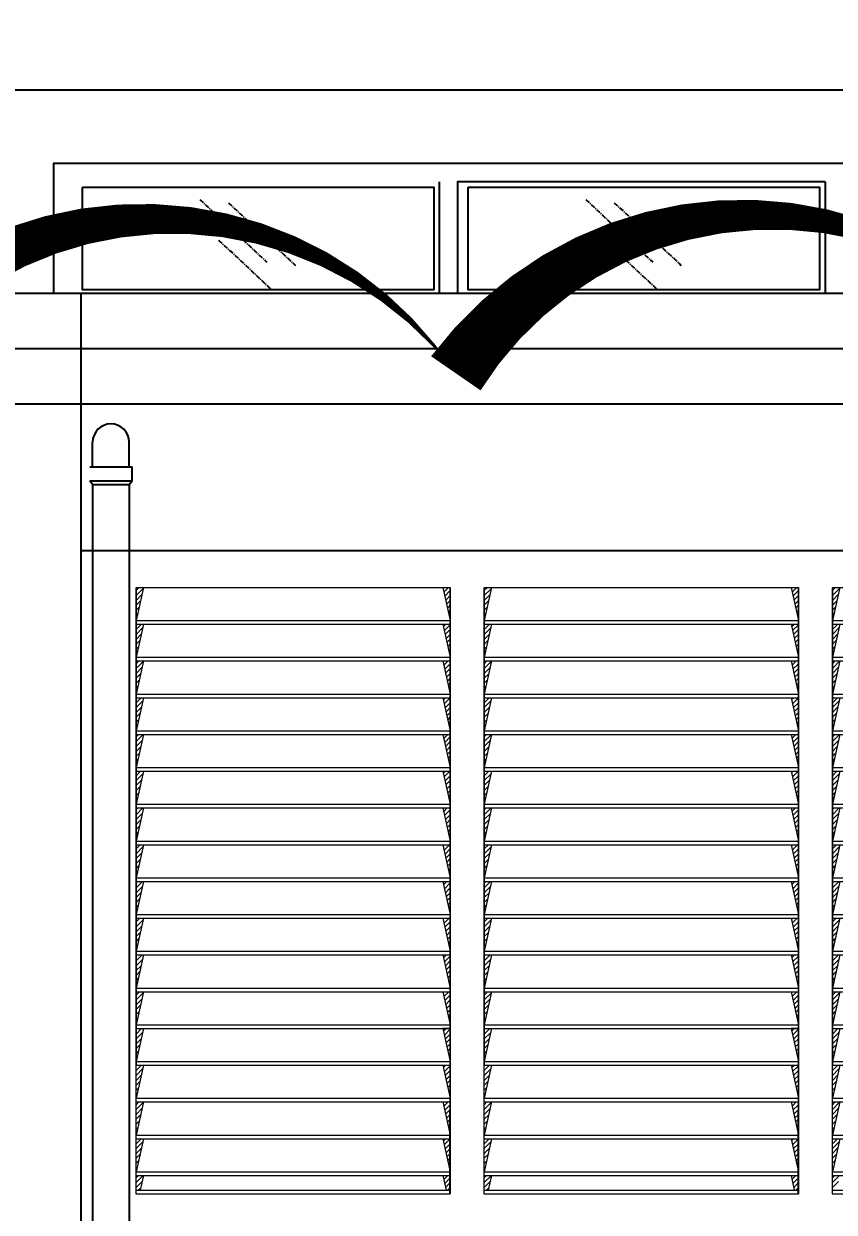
# Model space of a CAD drawing. Header units: inches. Extents: x 102027 to 175311, y -32523 to 10797.
# Drawn here: x 130207 to 132413, y 955 to 4189 of the extents above; entities that cross this region are included whole.
import ezdxf
from ezdxf import colors
from ezdxf.entities.mleader import LeaderData, LeaderLine
from ezdxf.math import Vec2, Vec3

# ---------------------------------------------------------------- set-up
doc = ezdxf.new("R2010")
doc.units = ezdxf.units.IN
doc.header["$MEASUREMENT"] = 0
for name, pattern in [('CENTER', [2, 1.25, -0.25, 0.25, -0.25]), ('HIDDEN', [0.375, 0.25, -0.125]), ('HIDDEN2', [0.1875, 0.125, -0.0625])]:
    doc.linetypes.add(name, pattern=pattern)
for name, color, linetype in [('1', 1, 'CENTER'), ('M-CLOUD', 2, 'Continuous'), ('M-HVAC-PIPE-NEW', 6, 'HIDDEN2'), ('M-X-BKGD', 8, 'Continuous')]:
    doc.layers.add(name, color=color, linetype=linetype)
doc.layers.add('grid nos', color=253, linetype='Continuous', lineweight=0)
doc.styles.add('RomanS', font='romans.shx', dxfattribs={"width": 0.8})

# ---------------------------------------------------------------- blocks, each defined once
blk = doc.blocks.new('VIL LOUVER 1')
at = {"layer": '1', "color": 170, "lineweight": 0}
for p, q in [((109432.2, 13061.1), (110287.2, 13061.1)), ((109432.2, 11761.1), (109432.2, 13061.1)), ((109432.2, 13061.1), (109432.2, 11761.1)), ((110267.2, 13061.1), (110287.2, 13061.1)), ((110267.2, 13061.1), (110287.2, 13061.1)), ((110287.2, 11411.1), (110287.2, 13061.1)), ((110287.2, 13061.1), (110287.2, 11411.1)), ((110379.7, 13061.1), (111234.7, 13061.1)), ((110379.7, 11761.1), (110379.7, 13061.1)), ((110379.7, 13061.1), (110379.7, 11761.1)), ((111214.7, 13061.1), (111234.7, 13061.1)), ((111214.7, 13061.1), (111234.7, 13061.1)), ((111234.7, 11411.1), (111234.7, 13061.1)), ((111234.7, 13061.1), (111234.7, 11411.1)), ((111327.2, 13061.1), (112182.2, 13061.1)), ((111327.2, 11761.1), (111327.2, 13061.1)), ((111327.2, 13061.1), (111327.2, 11761.1)), ((109432.2, 12971.1), (110287.2, 12971.1)), ((110379.7, 12971.1), (111234.7, 12971.1)), ((111327.2, 12971.1), (112182.2, 12971.1)), ((109432.2, 12961.1), (110287.2, 12961.1)), ((110267.2, 12961.1), (110287.2, 12961.1)), ((110267.2, 12961.1), (110287.2, 12961.1)), ((110379.7, 12961.1), (111234.7, 12961.1)), ((111214.7, 12961.1), (111234.7, 12961.1)), ((111214.7, 12961.1), (111234.7, 12961.1)), ((111327.2, 12961.1), (112182.2, 12961.1)), ((109432.2, 12871.1), (110287.2, 12871.1)), ((109432.2, 12861.1), (110287.2, 12861.1)), ((110267.2, 12861.1), (110287.2, 12861.1)), ((110267.2, 12861.1), (110287.2, 12861.1)), ((110379.7, 12871.1), (111234.7, 12871.1)), ((110379.7, 12861.1), (111234.7, 12861.1)), ((111214.7, 12861.1), (111234.7, 12861.1)), ((111214.7, 12861.1), (111234.7, 12861.1)), ((111327.2, 12871.1), (112182.2, 12871.1)), ((111327.2, 12861.1), (112182.2, 12861.1)), ((109432.2, 12771.1), (110287.2, 12771.1)), ((109432.2, 12761.1), (110287.2, 12761.1)), ((110267.2, 12761.1), (110287.2, 12761.1)), ((110267.2, 12761.1), (110287.2, 12761.1)), ((110379.7, 12771.1), (111234.7, 12771.1)), ((110379.7, 12761.1), (111234.7, 12761.1)), ((111214.7, 12761.1), (111234.7, 12761.1)), ((111214.7, 12761.1), (111234.7, 12761.1)), ((111327.2, 12771.1), (112182.2, 12771.1)), ((111327.2, 12761.1), (112182.2, 12761.1)), ((109432.2, 12671.1), (110287.2, 12671.1)), ((109432.2, 12661.1), (110287.2, 12661.1)), ((110267.2, 12661.1), (110287.2, 12661.1)), ((110267.2, 12661.1), (110287.2, 12661.1)), ((110379.7, 12671.1), (111234.7, 12671.1)), ((110379.7, 12661.1), (111234.7, 12661.1)), ((111214.7, 12661.1), (111234.7, 12661.1)), ((111214.7, 12661.1), (111234.7, 12661.1)), ((111327.2, 12671.1), (112182.2, 12671.1)), ((111327.2, 12661.1), (112182.2, 12661.1)), ((109432.2, 12571.1), (110287.2, 12571.1)), ((109432.2, 12561.1), (110287.2, 12561.1)), ((110267.2, 12561.1), (110287.2, 12561.1)), ((110267.2, 12561.1), (110287.2, 12561.1)), ((110379.7, 12571.1), (111234.7, 12571.1)), ((110379.7, 12561.1), (111234.7, 12561.1)), ((111214.7, 12561.1), (111234.7, 12561.1)), ((111214.7, 12561.1), (111234.7, 12561.1)), ((111327.2, 12571.1), (112182.2, 12571.1)), ((111327.2, 12561.1), (112182.2, 12561.1)), ((109432.2, 12471.1), (110287.2, 12471.1)), ((109432.2, 12461.1), (110287.2, 12461.1)), ((110267.2, 12461.1), (110287.2, 12461.1)), ((110267.2, 12461.1), (110287.2, 12461.1)), ((110379.7, 12471.1), (111234.7, 12471.1)), ((110379.7, 12461.1), (111234.7, 12461.1)), ((111214.7, 12461.1), (111234.7, 12461.1)), ((111214.7, 12461.1), (111234.7, 12461.1)), ((111327.2, 12471.1), (112182.2, 12471.1)), ((111327.2, 12461.1), (112182.2, 12461.1)), ((109432.2, 12371.1), (110287.2, 12371.1)), ((109432.2, 12361.1), (110287.2, 12361.1)), ((110267.2, 12361.1), (110287.2, 12361.1)), ((110267.2, 12361.1), (110287.2, 12361.1)), ((110379.7, 12371.1), (111234.7, 12371.1)), ((110379.7, 12361.1), (111234.7, 12361.1)), ((111214.7, 12361.1), (111234.7, 12361.1)), ((111214.7, 12361.1), (111234.7, 12361.1)), ((111327.2, 12371.1), (112182.2, 12371.1)), ((111327.2, 12361.1), (112182.2, 12361.1)), ((109432.2, 12271.1), (110287.2, 12271.1)), ((109432.2, 12261.1), (110287.2, 12261.1)), ((110267.2, 12261.1), (110287.2, 12261.1)), ((110267.2, 12261.1), (110287.2, 12261.1)), ((110379.7, 12271.1), (111234.7, 12271.1)), ((110379.7, 12261.1), (111234.7, 12261.1)), ((111214.7, 12261.1), (111234.7, 12261.1)), ((111214.7, 12261.1), (111234.7, 12261.1)), ((111327.2, 12271.1), (112182.2, 12271.1)), ((111327.2, 12261.1), (112182.2, 12261.1)), ((109432.2, 12171.1), (110287.2, 12171.1)), ((109432.2, 12161.1), (110287.2, 12161.1)), ((110267.2, 12161.1), (110287.2, 12161.1)), ((110267.2, 12161.1), (110287.2, 12161.1)), ((110379.7, 12171.1), (111234.7, 12171.1)), ((110379.7, 12161.1), (111234.7, 12161.1)), ((111214.7, 12161.1), (111234.7, 12161.1)), ((111214.7, 12161.1), (111234.7, 12161.1)), ((111327.2, 12171.1), (112182.2, 12171.1)), ((111327.2, 12161.1), (112182.2, 12161.1)), ((109432.2, 12071.1), (110287.2, 12071.1)), ((110379.7, 12071.1), (111234.7, 12071.1)), ((111327.2, 12071.1), (112182.2, 12071.1)), ((109432.2, 12061.1), (110287.2, 12061.1)), ((110267.2, 12061.1), (110287.2, 12061.1)), ((110267.2, 12061.1), (110287.2, 12061.1)), ((110379.7, 12061.1), (111234.7, 12061.1)), ((111214.7, 12061.1), (111234.7, 12061.1)), ((111214.7, 12061.1), (111234.7, 12061.1)), ((111327.2, 12061.1), (112182.2, 12061.1)), ((109432.2, 11971.1), (110287.2, 11971.1)), ((110379.7, 11971.1), (111234.7, 11971.1)), ((111327.2, 11971.1), (112182.2, 11971.1)), ((109432.2, 11961.1), (110287.2, 11961.1)), ((110267.2, 11961.1), (110287.2, 11961.1)), ((110267.2, 11961.1), (110287.2, 11961.1)), ((110379.7, 11961.1), (111234.7, 11961.1)), ((111214.7, 11961.1), (111234.7, 11961.1)), ((111214.7, 11961.1), (111234.7, 11961.1)), ((111327.2, 11961.1), (112182.2, 11961.1)), ((109432.2, 11871.1), (110287.2, 11871.1)), ((110379.7, 11871.1), (111234.7, 11871.1)), ((111327.2, 11871.1), (112182.2, 11871.1)), ((109432.2, 11861.1), (110287.2, 11861.1)), ((110267.2, 11861.1), (110287.2, 11861.1)), ((110267.2, 11861.1), (110287.2, 11861.1)), ((110379.7, 11861.1), (111234.7, 11861.1)), ((111214.7, 11861.1), (111234.7, 11861.1)), ((111214.7, 11861.1), (111234.7, 11861.1)), ((111327.2, 11861.1), (112182.2, 11861.1)), ((109432.2, 11771.1), (110287.2, 11771.1)), ((109432.2, 11761.1), (110287.2, 11761.1)), ((110267.2, 11761.1), (110287.2, 11761.1)), ((110267.2, 11761.1), (110287.2, 11761.1)), ((110287, 11771.1), (110287.2, 11771.1)), ((110287, 11771.1), (110287.2, 11771.1)), ((110379.7, 11771.1), (111234.7, 11771.1)), ((110379.7, 11761.1), (111234.7, 11761.1)), ((111214.7, 11761.1), (111234.7, 11761.1)), ((111214.7, 11761.1), (111234.7, 11761.1)), ((111234.5, 11771.1), (111234.7, 11771.1)), ((111234.5, 11771.1), (111234.7, 11771.1)), ((111327.2, 11771.1), (112182.2, 11771.1)), ((111327.2, 11761.1), (112182.2, 11761.1)), ((109432.2, 11671.1), (110287.2, 11671.1)), ((109432.2, 11661.1), (110287.2, 11661.1)), ((110267.2, 11661.1), (110287.2, 11661.1)), ((110267.2, 11661.1), (110287.2, 11661.1)), ((110286.8, 11671.1), (110287.2, 11671.1)), ((110286.8, 11671.1), (110287.2, 11671.1)), ((110379.7, 11671.1), (111234.7, 11671.1)), ((110379.7, 11661.1), (111234.7, 11661.1)), ((111214.7, 11661.1), (111234.7, 11661.1)), ((111214.7, 11661.1), (111234.7, 11661.1)), ((111234.3, 11671.1), (111234.7, 11671.1)), ((111234.3, 11671.1), (111234.7, 11671.1)), ((111327.2, 11671.1), (112182.2, 11671.1)), ((111327.2, 11661.1), (112182.2, 11661.1)), ((109432.2, 11571.1), (110287.2, 11571.1)), ((109432.2, 11561.1), (110287.2, 11561.1)), ((110267.2, 11561.1), (110287.2, 11561.1)), ((110267.2, 11561.1), (110287.2, 11561.1)), ((110286.7, 11571.1), (110287.2, 11571.1)), ((110286.7, 11571.1), (110287.2, 11571.1)), ((110379.7, 11571.1), (111234.7, 11571.1)), ((110379.7, 11561.1), (111234.7, 11561.1)), ((111214.7, 11561.1), (111234.7, 11561.1)), ((111214.7, 11561.1), (111234.7, 11561.1)), ((111234.2, 11571.1), (111234.7, 11571.1)), ((111234.2, 11571.1), (111234.7, 11571.1)), ((111327.2, 11571.1), (112182.2, 11571.1)), ((111327.2, 11561.1), (112182.2, 11561.1)), ((109432.2, 11471.1), (110287.2, 11471.1)), ((109432.2, 11461.1), (110287.2, 11461.1)), ((110267.2, 11461.1), (110287.2, 11461.1)), ((110267.2, 11461.1), (110287.2, 11461.1)), ((110286.5, 11471.1), (110287.2, 11471.1)), ((110286.5, 11471.1), (110287.2, 11471.1)), ((110379.7, 11471.1), (111234.7, 11471.1)), ((110379.7, 11461.1), (111234.7, 11461.1)), ((111214.7, 11461.1), (111234.7, 11461.1)), ((111214.7, 11461.1), (111234.7, 11461.1)), ((111234, 11471.1), (111234.7, 11471.1)), ((111234, 11471.1), (111234.7, 11471.1)), ((111327.2, 11471.1), (112182.2, 11471.1)), ((111327.2, 11461.1), (112182.2, 11461.1)), ((109431.4, 11421.1), (110287.2, 11421.1)), ((110276.1, 11421.1), (110287.2, 11421.1)), ((110276.1, 11421.1), (110286.4, 11421.1)), ((110378.9, 11421.1), (111234.7, 11421.1)), ((111223.6, 11421.1), (111234.7, 11421.1)), ((111223.6, 11421.1), (111233.9, 11421.1)), ((111326.4, 11421.1), (112182.2, 11421.1)), ((109431.4, 11411.1), (110287.2, 11411.1)), ((110286.4, 11411.1), (110287.2, 11411.1)), ((110378.9, 11411.1), (111234.7, 11411.1)), ((111233.9, 11411.1), (111234.7, 11411.1)), ((111326.4, 11411.1), (112182.2, 11411.1))]:
    blk.add_line(p, q, dxfattribs=at)
at = {"layer": 'grid nos', "color": 170, "linetype": 'Continuous', "ltscale": 10000}
for p, q in [((109432.2, 13052.5), (109440.7, 13061.1)), ((109432.2, 13039.3), (109451.7, 13058.7)), ((109432.2, 13026), (109447.9, 13041.7)), ((110267.6, 13059.4), (110269.2, 13061.1)), ((110270, 13048.6), (110282.5, 13061.1)), ((110272.4, 13037.7), (110287.2, 13052.5)), ((110274.8, 13026.9), (110287.2, 13039.3)), ((110379.7, 13052.5), (110388.2, 13061.1)), ((110379.7, 13039.3), (110399.2, 13058.7)), ((110379.7, 13026), (110395.4, 13041.7)), ((111215.1, 13059.4), (111216.7, 13061.1)), ((111217.5, 13048.6), (111230, 13061.1)), ((111219.9, 13037.7), (111234.7, 13052.5)), ((111222.3, 13026.9), (111234.7, 13039.3)), ((111327.2, 13052.5), (111335.7, 13061.1)), ((111327.2, 13039.3), (111346.7, 13058.7)), ((111327.2, 13026), (111342.9, 13041.7)), ((109432.2, 13012.7), (109444.1, 13024.7)), ((109432.2, 12999.5), (109440.3, 13007.6)), ((110277.2, 13016), (110287.2, 13026)), ((110279.6, 13005.2), (110287.2, 13012.8)), ((110379.7, 13012.7), (110391.6, 13024.7)), ((110379.7, 12999.5), (110387.8, 13007.6)), ((111224.7, 13016), (111234.7, 13026)), ((111227.1, 13005.2), (111234.7, 13012.8)), ((111327.2, 13012.7), (111339.1, 13024.7)), ((111327.2, 12999.5), (111335.3, 13007.6)), ((109432.2, 12986.2), (109436.5, 12990.6)), ((109432.2, 12973), (109432.7, 12973.5)), ((110282, 12994.3), (110287.2, 12999.5)), ((110284.4, 12983.5), (110287.2, 12986.2)), ((110286.8, 12972.6), (110287.2, 12973)), ((110379.7, 12986.2), (110384, 12990.6)), ((110379.7, 12973), (110380.2, 12973.5)), ((111229.5, 12994.3), (111234.7, 12999.5)), ((111231.9, 12983.5), (111234.7, 12986.2)), ((111234.3, 12972.6), (111234.7, 12973)), ((111327.2, 12986.2), (111331.5, 12990.6)), ((111327.2, 12973), (111327.7, 12973.5)), ((109432.2, 12959.7), (109433.5, 12961.1)), ((109432.2, 12946.5), (109446.8, 12961.1)), ((109432.2, 12933.2), (109449.9, 12950.9)), ((110268.7, 12954.5), (110275.3, 12961.1)), ((110271.1, 12943.6), (110287.2, 12959.7)), ((110273.5, 12932.8), (110287.2, 12946.5)), ((110379.7, 12959.7), (110381, 12961.1)), ((110379.7, 12946.5), (110394.3, 12961.1)), ((110379.7, 12933.2), (110397.4, 12950.9)), ((111216.2, 12954.5), (111222.8, 12961.1)), ((111218.6, 12943.6), (111234.7, 12959.7)), ((111221, 12932.8), (111234.7, 12946.5)), ((111327.2, 12959.7), (111328.5, 12961.1)), ((111327.2, 12946.5), (111341.8, 12961.1)), ((111327.2, 12933.2), (111344.9, 12950.9)), ((109432.2, 12919.9), (109446.2, 12933.9)), ((109432.2, 12906.7), (109442.4, 12916.9)), ((110275.9, 12921.9), (110287.2, 12933.2)), ((110278.3, 12911.1), (110287.2, 12920)), ((110280.7, 12900.2), (110287.2, 12906.7)), ((110379.7, 12919.9), (110393.7, 12933.9)), ((110379.7, 12906.7), (110389.9, 12916.9)), ((111223.4, 12921.9), (111234.7, 12933.2)), ((111225.8, 12911.1), (111234.7, 12920)), ((111228.2, 12900.2), (111234.7, 12906.7)), ((111327.2, 12919.9), (111341.2, 12933.9)), ((111327.2, 12906.7), (111337.4, 12916.9)), ((109432.2, 12893.4), (109438.6, 12899.8)), ((109432.2, 12880.2), (109434.8, 12882.8)), ((110283.1, 12889.4), (110287.2, 12893.4)), ((110285.5, 12878.5), (110287.2, 12880.2)), ((110379.7, 12893.4), (110386.1, 12899.8)), ((110379.7, 12880.2), (110382.3, 12882.8)), ((111230.6, 12889.4), (111234.7, 12893.4)), ((111233, 12878.5), (111234.7, 12880.2)), ((111327.2, 12893.4), (111333.6, 12899.8)), ((111327.2, 12880.2), (111329.8, 12882.8)), ((109432.2, 12853.6), (109439.6, 12861.1)), ((109432.2, 12840.4), (109452, 12860.2)), ((109432.2, 12827.1), (109448.2, 12843.2)), ((110267.4, 12860.3), (110268.1, 12861.1)), ((110269.8, 12849.5), (110281.3, 12861.1)), ((110272.2, 12838.6), (110287.2, 12853.7)), ((110274.6, 12827.8), (110287.2, 12840.4)), ((110379.7, 12853.6), (110387.1, 12861.1)), ((110379.7, 12840.4), (110399.5, 12860.2)), ((110379.7, 12827.1), (110395.7, 12843.2)), ((111214.9, 12860.3), (111215.6, 12861.1)), ((111217.3, 12849.5), (111228.8, 12861.1)), ((111219.7, 12838.6), (111234.7, 12853.7)), ((111222.1, 12827.8), (111234.7, 12840.4)), ((111327.2, 12853.6), (111334.6, 12861.1)), ((111327.2, 12840.4), (111347, 12860.2)), ((111327.2, 12827.1), (111343.2, 12843.2)), ((109432.2, 12813.9), (109444.4, 12826.1)), ((109432.2, 12800.6), (109440.6, 12809.1)), ((110277, 12816.9), (110287.2, 12827.1)), ((110279.4, 12806.1), (110287.2, 12813.9)), ((110379.7, 12813.9), (110391.9, 12826.1)), ((110379.7, 12800.6), (110388.1, 12809.1)), ((111224.5, 12816.9), (111234.7, 12827.1)), ((111226.9, 12806.1), (111234.7, 12813.9)), ((111327.2, 12813.9), (111339.4, 12826.1)), ((111327.2, 12800.6), (111335.6, 12809.1)), ((109432.2, 12787.4), (109436.8, 12792)), ((109432.2, 12774.1), (109433.1, 12775)), ((110281.8, 12795.3), (110287.2, 12800.6)), ((110284.2, 12784.4), (110287.2, 12787.4)), ((110286.6, 12773.6), (110287.2, 12774.1)), ((110379.7, 12787.4), (110384.3, 12792)), ((110379.7, 12774.1), (110380.6, 12775)), ((111229.3, 12795.3), (111234.7, 12800.6)), ((111231.7, 12784.4), (111234.7, 12787.4)), ((111234.1, 12773.6), (111234.7, 12774.1)), ((111327.2, 12787.4), (111331.8, 12792)), ((111327.2, 12774.1), (111328.1, 12775)), ((109432.2, 12760.8), (109432.4, 12761.1)), ((109432.2, 12747.6), (109445.7, 12761.1)), ((109432.2, 12734.3), (109450.3, 12752.4)), ((110268.5, 12755.4), (110274.1, 12761.1)), ((110270.9, 12744.5), (110287.2, 12760.9)), ((110273.3, 12733.7), (110287.2, 12747.6)), ((110379.7, 12760.8), (110379.9, 12761.1)), ((110379.7, 12747.6), (110393.2, 12761.1)), ((110379.7, 12734.3), (110397.8, 12752.4)), ((111216, 12755.4), (111221.6, 12761.1)), ((111218.4, 12744.5), (111234.7, 12760.9)), ((111220.8, 12733.7), (111234.7, 12747.6)), ((111327.2, 12760.8), (111327.4, 12761.1)), ((111327.2, 12747.6), (111340.7, 12761.1)), ((111327.2, 12734.3), (111345.3, 12752.4)), ((109432.2, 12721.1), (109446.5, 12735.4)), ((109432.2, 12707.8), (109442.7, 12718.3)), ((110275.7, 12722.8), (110287.2, 12734.3)), ((110278.1, 12712), (110287.2, 12721.1)), ((110379.7, 12721.1), (110394, 12735.4)), ((110379.7, 12707.8), (110390.2, 12718.3)), ((111223.2, 12722.8), (111234.7, 12734.3)), ((111225.6, 12712), (111234.7, 12721.1)), ((111327.2, 12721.1), (111341.5, 12735.4)), ((111327.2, 12707.8), (111337.7, 12718.3)), ((109432.2, 12694.5), (109438.9, 12701.3)), ((109432.2, 12681.3), (109435.1, 12684.2)), ((110280.5, 12701.1), (110287.2, 12707.8)), ((110282.9, 12690.3), (110287.2, 12694.6)), ((110285.3, 12679.4), (110287.2, 12681.3)), ((110379.7, 12694.5), (110386.4, 12701.3)), ((110379.7, 12681.3), (110382.6, 12684.2)), ((111228, 12701.1), (111234.7, 12707.8)), ((111230.4, 12690.3), (111234.7, 12694.6)), ((111232.8, 12679.4), (111234.7, 12681.3)), ((111327.2, 12694.5), (111333.9, 12701.3)), ((111327.2, 12681.3), (111330.1, 12684.2)), ((109432.2, 12654.8), (109438.5, 12661.1)), ((109432.2, 12641.5), (109451.7, 12661.1)), ((110269.6, 12650.4), (110280.2, 12661.1)), ((110272, 12639.6), (110287.2, 12654.8)), ((110379.7, 12654.8), (110386, 12661.1)), ((110379.7, 12641.5), (110399.2, 12661.1)), ((111217.1, 12650.4), (111227.7, 12661.1)), ((111219.5, 12639.6), (111234.7, 12654.8)), ((111327.2, 12654.8), (111333.5, 12661.1)), ((111327.2, 12641.5), (111346.7, 12661.1)), ((109432.2, 12628.3), (109448.5, 12644.6)), ((109432.2, 12615), (109444.7, 12627.6)), ((110274.4, 12628.7), (110287.2, 12641.5)), ((110276.8, 12617.9), (110287.2, 12628.3)), ((110279.2, 12607), (110287.2, 12615)), ((110379.7, 12628.3), (110396, 12644.6)), ((110379.7, 12615), (110392.2, 12627.6)), ((111221.9, 12628.7), (111234.7, 12641.5)), ((111224.3, 12617.9), (111234.7, 12628.3)), ((111226.7, 12607), (111234.7, 12615)), ((111327.2, 12628.3), (111343.5, 12644.6)), ((111327.2, 12615), (111339.7, 12627.6)), ((109432.2, 12601.7), (109441, 12610.5)), ((109432.2, 12588.5), (109437.2, 12593.5)), ((110281.6, 12596.2), (110287.2, 12601.8)), ((110284, 12585.3), (110287.2, 12588.5)), ((110379.7, 12601.7), (110388.5, 12610.5)), ((110379.7, 12588.5), (110384.7, 12593.5)), ((111229.1, 12596.2), (111234.7, 12601.8)), ((111231.5, 12585.3), (111234.7, 12588.5)), ((111327.2, 12601.7), (111336, 12610.5)), ((111327.2, 12588.5), (111332.2, 12593.5)), ((109432.2, 12575.2), (109433.4, 12576.4)), ((109432.2, 12548.7), (109444.5, 12561.1)), ((109432.2, 12535.4), (109450.6, 12553.8)), ((110268.2, 12556.3), (110273, 12561.1)), ((110270.7, 12545.4), (110286.3, 12561.1)), ((110273.1, 12534.6), (110287.2, 12548.7)), ((110286.4, 12574.5), (110287.2, 12575.2)), ((110379.7, 12575.2), (110380.9, 12576.4)), ((110379.7, 12548.7), (110392, 12561.1)), ((110379.7, 12535.4), (110398.1, 12553.8)), ((111215.7, 12556.3), (111220.5, 12561.1)), ((111218.2, 12545.4), (111233.8, 12561.1)), ((111220.6, 12534.6), (111234.7, 12548.7)), ((111233.9, 12574.5), (111234.7, 12575.2)), ((111327.2, 12575.2), (111328.4, 12576.4)), ((111327.2, 12548.7), (111339.5, 12561.1)), ((111327.2, 12535.4), (111345.6, 12553.8)), ((109432.2, 12522.2), (109446.8, 12536.8)), ((109432.2, 12508.9), (109443, 12519.8)), ((110275.5, 12523.8), (110287.2, 12535.5)), ((110277.9, 12512.9), (110287.2, 12522.2)), ((110379.7, 12522.2), (110394.3, 12536.8)), ((110379.7, 12508.9), (110390.5, 12519.8)), ((111223, 12523.8), (111234.7, 12535.5)), ((111225.4, 12512.9), (111234.7, 12522.2)), ((111327.2, 12522.2), (111341.8, 12536.8)), ((111327.2, 12508.9), (111338, 12519.8)), ((109432.2, 12495.7), (109439.2, 12502.7)), ((109432.2, 12482.4), (109435.4, 12485.7)), ((110280.3, 12502.1), (110287.2, 12508.9)), ((110282.7, 12491.2), (110287.2, 12495.7)), ((110379.7, 12495.7), (110386.7, 12502.7)), ((110379.7, 12482.4), (110382.9, 12485.7)), ((111227.8, 12502.1), (111234.7, 12508.9)), ((111230.2, 12491.2), (111234.7, 12495.7)), ((111327.2, 12495.7), (111334.2, 12502.7)), ((111327.2, 12482.4), (111330.4, 12485.7)), ((109432.2, 12455.9), (109437.3, 12461.1)), ((109432.2, 12442.6), (109450.6, 12461.1)), ((110269.4, 12451.3), (110279.1, 12461.1)), ((110271.8, 12440.5), (110287.2, 12455.9)), ((110285.1, 12480.4), (110287.2, 12482.4)), ((110379.7, 12455.9), (110384.8, 12461.1)), ((110379.7, 12442.6), (110398.1, 12461.1)), ((111216.9, 12451.3), (111226.6, 12461.1)), ((111219.3, 12440.5), (111234.7, 12455.9)), ((111232.6, 12480.4), (111234.7, 12482.4)), ((111327.2, 12455.9), (111332.3, 12461.1)), ((111327.2, 12442.6), (111345.6, 12461.1)), ((109432.2, 12429.4), (109448.9, 12446)), ((109432.2, 12416.1), (109445.1, 12429)), ((110274.2, 12429.6), (110287.2, 12442.7)), ((110276.6, 12418.8), (110287.2, 12429.4)), ((110379.7, 12429.4), (110396.4, 12446)), ((110379.7, 12416.1), (110392.6, 12429)), ((111221.7, 12429.6), (111234.7, 12442.7)), ((111224.1, 12418.8), (111234.7, 12429.4)), ((111327.2, 12429.4), (111343.9, 12446)), ((111327.2, 12416.1), (111340.1, 12429)), ((109432.2, 12402.9), (109441.3, 12412)), ((109432.2, 12389.6), (109437.5, 12394.9)), ((110279, 12407.9), (110287.2, 12416.1)), ((110281.4, 12397.1), (110287.2, 12402.9)), ((110283.8, 12386.2), (110287.2, 12389.6)), ((110379.7, 12402.9), (110388.8, 12412)), ((110379.7, 12389.6), (110385, 12394.9)), ((111226.5, 12407.9), (111234.7, 12416.1)), ((111228.9, 12397.1), (111234.7, 12402.9)), ((111231.3, 12386.2), (111234.7, 12389.6)), ((111327.2, 12402.9), (111336.3, 12412)), ((111327.2, 12389.6), (111332.5, 12394.9)), ((109432.2, 12376.3), (109433.7, 12377.9)), ((109432.2, 12349.8), (109443.4, 12361.1)), ((109432.2, 12336.6), (109450.9, 12355.3)), ((110268, 12357.2), (110271.9, 12361.1)), ((110270.5, 12346.4), (110285.1, 12361.1)), ((110286.2, 12375.4), (110287.2, 12376.4)), ((110379.7, 12376.3), (110381.2, 12377.9)), ((110379.7, 12349.8), (110390.9, 12361.1)), ((110379.7, 12336.6), (110398.4, 12355.3)), ((111215.5, 12357.2), (111219.4, 12361.1)), ((111218, 12346.4), (111232.6, 12361.1)), ((111233.7, 12375.4), (111234.7, 12376.4)), ((111327.2, 12376.3), (111328.7, 12377.9)), ((111327.2, 12349.8), (111338.4, 12361.1)), ((111327.2, 12336.6), (111345.9, 12355.3)), ((109432.2, 12323.3), (109447.1, 12338.2)), ((110272.9, 12335.5), (110287.2, 12349.8)), ((110275.3, 12324.7), (110287.2, 12336.6)), ((110277.7, 12313.8), (110287.2, 12323.3)), ((110379.7, 12323.3), (110394.6, 12338.2)), ((111220.4, 12335.5), (111234.7, 12349.8)), ((111222.8, 12324.7), (111234.7, 12336.6)), ((111225.2, 12313.8), (111234.7, 12323.3)), ((111327.2, 12323.3), (111342.1, 12338.2)), ((109432.2, 12310.1), (109443.3, 12321.2)), ((109432.2, 12296.8), (109439.5, 12304.2)), ((110280.1, 12303), (110287.2, 12310.1)), ((110282.5, 12292.1), (110287.2, 12296.8)), ((110379.7, 12310.1), (110390.8, 12321.2)), ((110379.7, 12296.8), (110387, 12304.2)), ((111227.6, 12303), (111234.7, 12310.1)), ((111230, 12292.1), (111234.7, 12296.8)), ((111327.2, 12310.1), (111338.3, 12321.2)), ((111327.2, 12296.8), (111334.5, 12304.2)), ((109432.2, 12283.5), (109435.8, 12287.1)), ((109432.2, 12257), (109436.2, 12261.1)), ((109432.2, 12243.8), (109449.5, 12261.1)), ((110269.1, 12252.3), (110277.9, 12261.1)), ((110271.6, 12241.4), (110287.2, 12257)), ((110284.9, 12281.3), (110287.2, 12283.6)), ((110379.7, 12283.5), (110383.3, 12287.1)), ((110379.7, 12257), (110383.7, 12261.1)), ((110379.7, 12243.8), (110397, 12261.1)), ((111216.6, 12252.3), (111225.4, 12261.1)), ((111219.1, 12241.4), (111234.7, 12257)), ((111232.4, 12281.3), (111234.7, 12283.6)), ((111327.2, 12283.5), (111330.8, 12287.1)), ((111327.2, 12257), (111331.2, 12261.1)), ((111327.2, 12243.8), (111344.5, 12261.1)), ((109432.2, 12230.5), (109449.2, 12247.5)), ((109432.2, 12217.2), (109445.4, 12230.4)), ((110274, 12230.6), (110287.2, 12243.8)), ((110276.4, 12219.7), (110287.2, 12230.5)), ((110379.7, 12230.5), (110396.7, 12247.5)), ((110379.7, 12217.2), (110392.9, 12230.4)), ((111221.5, 12230.6), (111234.7, 12243.8)), ((111223.9, 12219.7), (111234.7, 12230.5)), ((111327.2, 12230.5), (111344.2, 12247.5)), ((111327.2, 12217.2), (111340.4, 12230.4)), ((109432.2, 12204), (109441.6, 12213.4)), ((109432.2, 12190.7), (109437.8, 12196.4)), ((110278.8, 12208.9), (110287.2, 12217.3)), ((110281.2, 12198), (110287.2, 12204)), ((110379.7, 12204), (110389.1, 12213.4)), ((110379.7, 12190.7), (110385.3, 12196.4)), ((111226.3, 12208.9), (111234.7, 12217.3)), ((111228.7, 12198), (111234.7, 12204)), ((111327.2, 12204), (111336.6, 12213.4)), ((111327.2, 12190.7), (111332.8, 12196.4)), ((109432.2, 12177.5), (109434, 12179.3)), ((109432.2, 12151), (109442.3, 12161.1)), ((110267.8, 12158.1), (110270.8, 12161.1)), ((110270.3, 12147.3), (110284, 12161.1)), ((110283.6, 12187.2), (110287.2, 12190.7)), ((110286, 12176.3), (110287.2, 12177.5)), ((110379.7, 12177.5), (110381.5, 12179.3)), ((110379.7, 12151), (110389.8, 12161.1)), ((111215.3, 12158.1), (111218.3, 12161.1)), ((111217.8, 12147.3), (111231.5, 12161.1)), ((111231.1, 12187.2), (111234.7, 12190.7)), ((111233.5, 12176.3), (111234.7, 12177.5)), ((111327.2, 12177.5), (111329, 12179.3)), ((111327.2, 12151), (111337.3, 12161.1)), ((109432.2, 12137.7), (109451.2, 12156.7)), ((109432.2, 12124.4), (109447.4, 12139.7)), ((110272.7, 12136.4), (110287.2, 12151)), ((110275.1, 12125.6), (110287.2, 12137.7)), ((110379.7, 12137.7), (110398.7, 12156.7)), ((110379.7, 12124.4), (110394.9, 12139.7)), ((111220.2, 12136.4), (111234.7, 12151)), ((111222.6, 12125.6), (111234.7, 12137.7)), ((111327.2, 12137.7), (111346.2, 12156.7)), ((111327.2, 12124.4), (111342.4, 12139.7)), ((109432.2, 12111.2), (109443.7, 12122.6)), ((109432.2, 12097.9), (109439.9, 12105.6)), ((110277.5, 12114.7), (110287.2, 12124.5)), ((110279.9, 12103.9), (110287.2, 12111.2)), ((110282.3, 12093.1), (110287.2, 12097.9)), ((110379.7, 12111.2), (110391.2, 12122.6)), ((110379.7, 12097.9), (110387.4, 12105.6)), ((111225, 12114.7), (111234.7, 12124.5)), ((111227.4, 12103.9), (111234.7, 12111.2)), ((111229.8, 12093.1), (111234.7, 12097.9)), ((111327.2, 12111.2), (111338.7, 12122.6)), ((111327.2, 12097.9), (111334.9, 12105.6)), ((109432.2, 12084.7), (109436.1, 12088.6)), ((109432.2, 12071.4), (109432.3, 12071.5)), ((110284.7, 12082.2), (110287.2, 12084.7)), ((110287.1, 12071.4), (110287.2, 12071.4)), ((110379.7, 12084.7), (110383.6, 12088.6)), ((110379.7, 12071.4), (110379.8, 12071.5)), ((111232.2, 12082.2), (111234.7, 12084.7)), ((111234.6, 12071.4), (111234.7, 12071.4)), ((111327.2, 12084.7), (111331.1, 12088.6)), ((111327.2, 12071.4), (111327.3, 12071.5)), ((109432.2, 12058.2), (109435.1, 12061.1)), ((109432.2, 12044.9), (109448.4, 12061.1)), ((109432.2, 12031.6), (109449.5, 12048.9)), ((109432.2, 12018.4), (109445.7, 12031.9)), ((110268.9, 12053.2), (110276.8, 12061.1)), ((110271.4, 12042.3), (110287.2, 12058.2)), ((110273.8, 12031.5), (110287.2, 12044.9)), ((110276.2, 12020.6), (110287.2, 12031.6)), ((110379.7, 12058.2), (110382.6, 12061.1)), ((110379.7, 12044.9), (110395.9, 12061.1)), ((110379.7, 12031.6), (110397, 12048.9)), ((110379.7, 12018.4), (110393.2, 12031.9)), ((111216.4, 12053.2), (111224.3, 12061.1)), ((111218.9, 12042.3), (111234.7, 12058.2)), ((111221.3, 12031.5), (111234.7, 12044.9)), ((111223.7, 12020.6), (111234.7, 12031.6)), ((111327.2, 12058.2), (111330.1, 12061.1)), ((111327.2, 12044.9), (111343.4, 12061.1)), ((111327.2, 12031.6), (111344.5, 12048.9)), ((111327.2, 12018.4), (111340.7, 12031.9)), ((109432.2, 12005.1), (109441.9, 12014.8)), ((110278.6, 12009.8), (110287.2, 12018.4)), ((110281, 11998.9), (110287.2, 12005.1)), ((110379.7, 12005.1), (110389.4, 12014.8)), ((111226.1, 12009.8), (111234.7, 12018.4)), ((111228.5, 11998.9), (111234.7, 12005.1)), ((111327.2, 12005.1), (111336.9, 12014.8)), ((109432.2, 11991.9), (109438.1, 11997.8)), ((109432.2, 11978.6), (109434.3, 11980.8)), ((110283.4, 11988.1), (110287.2, 11991.9)), ((110285.8, 11977.2), (110287.2, 11978.6)), ((110379.7, 11991.9), (110385.6, 11997.8)), ((110379.7, 11978.6), (110381.8, 11980.8)), ((111230.9, 11988.1), (111234.7, 11991.9)), ((111233.3, 11977.2), (111234.7, 11978.6)), ((111327.2, 11991.9), (111333.1, 11997.8)), ((111327.2, 11978.6), (111329.3, 11980.8)), ((109432.2, 11952.1), (109441.2, 11961.1)), ((109432.2, 11938.8), (109451.6, 11958.2)), ((109432.2, 11925.6), (109447.8, 11941.1)), ((110267.6, 11959.1), (110269.6, 11961.1)), ((110270, 11948.2), (110282.9, 11961.1)), ((110272.5, 11937.4), (110287.2, 11952.1)), ((110274.9, 11926.5), (110287.2, 11938.8)), ((110379.7, 11952.1), (110388.7, 11961.1)), ((110379.7, 11938.8), (110399.1, 11958.2)), ((110379.7, 11925.6), (110395.3, 11941.1)), ((111215.1, 11959.1), (111217.1, 11961.1)), ((111217.5, 11948.2), (111230.4, 11961.1)), ((111220, 11937.4), (111234.7, 11952.1)), ((111222.4, 11926.5), (111234.7, 11938.8)), ((111327.2, 11952.1), (111336.2, 11961.1)), ((111327.2, 11938.8), (111346.6, 11958.2)), ((111327.2, 11925.6), (111342.8, 11941.1)), ((109432.2, 11912.3), (109444, 11924.1)), ((109432.2, 11899.1), (109440.2, 11907.1)), ((110277.3, 11915.7), (110287.2, 11925.6)), ((110279.7, 11904.8), (110287.2, 11912.3)), ((110379.7, 11912.3), (110391.5, 11924.1)), ((110379.7, 11899.1), (110387.7, 11907.1)), ((111224.8, 11915.7), (111234.7, 11925.6)), ((111227.2, 11904.8), (111234.7, 11912.3)), ((111327.2, 11912.3), (111339, 11924.1)), ((111327.2, 11899.1), (111335.2, 11907.1)), ((109432.2, 11885.8), (109436.4, 11890)), ((109432.2, 11872.5), (109432.6, 11873)), ((110282.1, 11894), (110287.2, 11899.1)), ((110284.5, 11883.1), (110287.2, 11885.8)), ((110286.9, 11872.3), (110287.2, 11872.6)), ((110379.7, 11885.8), (110383.9, 11890)), ((110379.7, 11872.5), (110380.1, 11873)), ((111229.6, 11894), (111234.7, 11899.1)), ((111232, 11883.1), (111234.7, 11885.8)), ((111234.4, 11872.3), (111234.7, 11872.6)), ((111327.2, 11885.8), (111331.4, 11890)), ((111327.2, 11872.5), (111327.6, 11873)), ((109432.2, 11859.3), (109434, 11861.1)), ((109432.2, 11846), (109447.2, 11861.1)), ((109432.2, 11832.8), (109449.8, 11850.4)), ((110268.7, 11854.1), (110275.7, 11861.1)), ((110271.1, 11843.2), (110287.2, 11859.3)), ((110273.6, 11832.4), (110287.2, 11846)), ((110379.7, 11859.3), (110381.5, 11861.1)), ((110379.7, 11846), (110394.7, 11861.1)), ((110379.7, 11832.8), (110397.3, 11850.4)), ((111216.2, 11854.1), (111223.2, 11861.1)), ((111218.6, 11843.2), (111234.7, 11859.3)), ((111221.1, 11832.4), (111234.7, 11846)), ((111327.2, 11859.3), (111329, 11861.1)), ((111327.2, 11846), (111342.2, 11861.1)), ((111327.2, 11832.8), (111344.8, 11850.4)), ((109432.2, 11819.5), (109446, 11833.3)), ((109432.2, 11806.2), (109442.2, 11816.3)), ((110276, 11821.6), (110287.2, 11832.8)), ((110278.4, 11810.7), (110287.2, 11819.5)), ((110280.8, 11799.9), (110287.2, 11806.3)), ((110379.7, 11819.5), (110393.5, 11833.3)), ((110379.7, 11806.2), (110389.7, 11816.3)), ((111223.5, 11821.6), (111234.7, 11832.8)), ((111225.9, 11810.7), (111234.7, 11819.5)), ((111228.3, 11799.9), (111234.7, 11806.3)), ((111327.2, 11819.5), (111341, 11833.3)), ((111327.2, 11806.2), (111337.2, 11816.3)), ((109432.2, 11793), (109438.5, 11799.3)), ((109432.2, 11779.7), (109434.7, 11782.2)), ((110283.2, 11789), (110287.2, 11793)), ((110285.6, 11778.2), (110287.2, 11779.7)), ((110379.7, 11793), (110386, 11799.3)), ((110379.7, 11779.7), (110382.2, 11782.2)), ((111230.7, 11789), (111234.7, 11793)), ((111233.1, 11778.2), (111234.7, 11779.7)), ((111327.2, 11793), (111333.5, 11799.3)), ((111327.2, 11779.7), (111329.7, 11782.2)), ((109432.2, 11759.7), (109433.5, 11761.1)), ((109432.2, 11746.5), (109446.8, 11761.1)), ((109432.2, 11733.2), (109449.9, 11750.9)), ((110268.7, 11754.5), (110275.3, 11761.1)), ((110271.1, 11743.6), (110287.2, 11759.7)), ((110273.5, 11732.8), (110287.2, 11746.5)), ((110379.7, 11759.7), (110381, 11761.1)), ((110379.7, 11746.5), (110394.3, 11761.1)), ((110379.7, 11733.2), (110397.4, 11750.9)), ((111216.2, 11754.5), (111222.8, 11761.1)), ((111218.6, 11743.6), (111234.7, 11759.7)), ((111221, 11732.8), (111234.7, 11746.5)), ((111327.2, 11759.7), (111328.5, 11761.1)), ((111327.2, 11746.5), (111341.8, 11761.1)), ((111327.2, 11733.2), (111344.9, 11750.9)), ((109432.2, 11719.9), (109446.2, 11733.9)), ((109432.2, 11706.7), (109442.4, 11716.9)), ((110275.9, 11721.9), (110287.2, 11733.2)), ((110278.3, 11711.1), (110287.2, 11720)), ((110379.7, 11719.9), (110393.7, 11733.9)), ((110379.7, 11706.7), (110389.9, 11716.9)), ((111223.4, 11721.9), (111234.7, 11733.2)), ((111225.8, 11711.1), (111234.7, 11720)), ((111327.2, 11719.9), (111341.2, 11733.9)), ((111327.2, 11706.7), (111337.4, 11716.9)), ((109432.2, 11693.4), (109438.6, 11699.8)), ((109432.2, 11680.2), (109434.8, 11682.8)), ((110280.7, 11700.2), (110287.2, 11706.7)), ((110283.1, 11689.4), (110287.2, 11693.4)), ((110285.5, 11678.5), (110287.2, 11680.2)), ((110379.7, 11693.4), (110386.1, 11699.8)), ((110379.7, 11680.2), (110382.3, 11682.8)), ((111228.2, 11700.2), (111234.7, 11706.7)), ((111230.6, 11689.4), (111234.7, 11693.4)), ((111233, 11678.5), (111234.7, 11680.2)), ((111327.2, 11693.4), (111333.6, 11699.8)), ((111327.2, 11680.2), (111329.8, 11682.8)), ((109432.2, 11653.6), (109439.6, 11661.1)), ((109432.2, 11640.4), (109452, 11660.2)), ((109432.2, 11627.1), (109448.2, 11643.2)), ((110267.4, 11660.3), (110268.1, 11661.1)), ((110269.8, 11649.5), (110281.3, 11661.1)), ((110272.2, 11638.6), (110287.2, 11653.7)), ((110379.7, 11653.6), (110387.1, 11661.1)), ((110379.7, 11640.4), (110399.5, 11660.2)), ((110379.7, 11627.1), (110395.7, 11643.2)), ((111214.9, 11660.3), (111215.6, 11661.1)), ((111217.3, 11649.5), (111228.8, 11661.1)), ((111219.7, 11638.6), (111234.7, 11653.7)), ((111327.2, 11653.6), (111334.6, 11661.1)), ((111327.2, 11640.4), (111347, 11660.2)), ((111327.2, 11627.1), (111343.2, 11643.2)), ((109432.2, 11613.9), (109444.4, 11626.1)), ((110274.6, 11627.8), (110287.2, 11640.4)), ((110277, 11616.9), (110287.2, 11627.1)), ((110279.4, 11606.1), (110287.2, 11613.9)), ((110379.7, 11613.9), (110391.9, 11626.1)), ((111222.1, 11627.8), (111234.7, 11640.4)), ((111224.5, 11616.9), (111234.7, 11627.1)), ((111226.9, 11606.1), (111234.7, 11613.9)), ((111327.2, 11613.9), (111339.4, 11626.1)), ((109432.2, 11600.6), (109440.6, 11609.1)), ((109432.2, 11587.4), (109436.8, 11592)), ((110281.8, 11595.3), (110287.2, 11600.6)), ((110284.2, 11584.4), (110287.2, 11587.4)), ((110379.7, 11600.6), (110388.1, 11609.1)), ((110379.7, 11587.4), (110384.3, 11592)), ((111229.3, 11595.3), (111234.7, 11600.6)), ((111231.7, 11584.4), (111234.7, 11587.4)), ((111327.2, 11600.6), (111335.6, 11609.1)), ((111327.2, 11587.4), (111331.8, 11592)), ((109432.2, 11574.1), (109433.1, 11575)), ((109432.2, 11560.8), (109432.4, 11561.1)), ((109432.2, 11547.6), (109445.7, 11561.1)), ((109432.2, 11534.3), (109450.3, 11552.4)), ((110268.5, 11555.4), (110274.1, 11561.1)), ((110270.9, 11544.5), (110287.2, 11560.9)), ((110273.3, 11533.7), (110287.2, 11547.6)), ((110286.6, 11573.6), (110287.2, 11574.1)), ((110379.7, 11574.1), (110380.6, 11575)), ((110379.7, 11560.8), (110379.9, 11561.1)), ((110379.7, 11547.6), (110393.2, 11561.1)), ((110379.7, 11534.3), (110397.8, 11552.4)), ((111216, 11555.4), (111221.6, 11561.1)), ((111218.4, 11544.5), (111234.7, 11560.9)), ((111220.8, 11533.7), (111234.7, 11547.6)), ((111234.1, 11573.6), (111234.7, 11574.1)), ((111327.2, 11574.1), (111328.1, 11575)), ((111327.2, 11560.8), (111327.4, 11561.1)), ((111327.2, 11547.6), (111340.7, 11561.1)), ((111327.2, 11534.3), (111345.3, 11552.4)), ((109432.2, 11521.1), (109446.5, 11535.4)), ((109432.2, 11507.8), (109442.7, 11518.3)), ((110275.7, 11522.8), (110287.2, 11534.3)), ((110278.1, 11512), (110287.2, 11521.1)), ((110379.7, 11521.1), (110394, 11535.4)), ((110379.7, 11507.8), (110390.2, 11518.3)), ((111223.2, 11522.8), (111234.7, 11534.3)), ((111225.6, 11512), (111234.7, 11521.1)), ((111327.2, 11521.1), (111341.5, 11535.4)), ((111327.2, 11507.8), (111337.7, 11518.3)), ((109432.2, 11494.5), (109438.9, 11501.3)), ((109432.2, 11481.3), (109435.1, 11484.2)), ((110280.5, 11501.1), (110287.2, 11507.8)), ((110282.9, 11490.3), (110287.2, 11494.6)), ((110285.3, 11479.4), (110287.2, 11481.3)), ((110379.7, 11494.5), (110386.4, 11501.3)), ((110379.7, 11481.3), (110382.6, 11484.2)), ((111228, 11501.1), (111234.7, 11507.8)), ((111230.4, 11490.3), (111234.7, 11494.6)), ((111232.8, 11479.4), (111234.7, 11481.3)), ((111327.2, 11494.5), (111333.9, 11501.3)), ((111327.2, 11481.3), (111330.1, 11484.2)), ((109432.2, 11454.8), (109438.5, 11461.1)), ((109432.2, 11441.5), (109451.7, 11461.1)), ((110269.6, 11450.4), (110280.2, 11461.1)), ((110272, 11439.6), (110287.2, 11454.8)), ((110379.7, 11454.8), (110386, 11461.1)), ((110379.7, 11441.5), (110399.2, 11461.1)), ((111217.1, 11450.4), (111227.7, 11461.1)), ((111219.5, 11439.6), (111234.7, 11454.8)), ((111327.2, 11454.8), (111333.5, 11461.1)), ((111327.2, 11441.5), (111346.7, 11461.1)), ((109432.2, 11428.3), (109448.5, 11444.6)), ((109438.2, 11421.1), (109444.7, 11427.6)), ((110274.4, 11428.7), (110287.2, 11441.5)), ((110280, 11421.1), (110287.2, 11428.3)), ((110379.7, 11428.3), (110396, 11444.6)), ((110385.7, 11421.1), (110392.2, 11427.6)), ((111221.9, 11428.7), (111234.7, 11441.5)), ((111227.5, 11421.1), (111234.7, 11428.3)), ((111327.2, 11428.3), (111343.5, 11444.6))]:
    blk.add_line(p, q, dxfattribs=at)
at = {"layer": 'grid nos', "color": 170, "linetype": 'HIDDEN', "ltscale": 10000}
for p, q in [((109452.2, 13061.1), (109432.2, 12971.1)), ((110267.2, 13061.1), (110287.2, 12971.1)), ((110399.7, 13061.1), (110379.7, 12971.1)), ((111214.7, 13061.1), (111234.7, 12971.1)), ((111347.2, 13061.1), (111327.2, 12971.1)), ((109452.2, 12961.1), (109432.2, 12871.1)), ((110267.2, 12961.1), (110287.2, 12871.1)), ((110399.7, 12961.1), (110379.7, 12871.1)), ((111214.7, 12961.1), (111234.7, 12871.1)), ((111347.2, 12961.1), (111327.2, 12871.1)), ((109452.2, 12861.1), (109432.2, 12771.1)), ((110267.2, 12861.1), (110287.2, 12771.1)), ((110399.7, 12861.1), (110379.7, 12771.1)), ((111214.7, 12861.1), (111234.7, 12771.1)), ((111347.2, 12861.1), (111327.2, 12771.1)), ((109452.2, 12761.1), (109432.2, 12671.1)), ((110267.2, 12761.1), (110287.2, 12671.1)), ((110399.7, 12761.1), (110379.7, 12671.1)), ((111214.7, 12761.1), (111234.7, 12671.1)), ((111347.2, 12761.1), (111327.2, 12671.1)), ((109452.2, 12661.1), (109432.2, 12571.1)), ((110267.2, 12661.1), (110287.2, 12571.1)), ((110399.7, 12661.1), (110379.7, 12571.1)), ((111214.7, 12661.1), (111234.7, 12571.1)), ((111347.2, 12661.1), (111327.2, 12571.1)), ((109452.2, 12561.1), (109432.2, 12471.1)), ((110267.2, 12561.1), (110287.2, 12471.1)), ((110399.7, 12561.1), (110379.7, 12471.1)), ((111214.7, 12561.1), (111234.7, 12471.1)), ((111347.2, 12561.1), (111327.2, 12471.1)), ((109452.2, 12461.1), (109432.2, 12371.1)), ((110267.2, 12461.1), (110287.2, 12371.1)), ((110399.7, 12461.1), (110379.7, 12371.1)), ((111214.7, 12461.1), (111234.7, 12371.1)), ((111347.2, 12461.1), (111327.2, 12371.1)), ((109452.2, 12361.1), (109432.2, 12271.1)), ((110267.2, 12361.1), (110287.2, 12271.1)), ((110399.7, 12361.1), (110379.7, 12271.1)), ((111214.7, 12361.1), (111234.7, 12271.1)), ((111347.2, 12361.1), (111327.2, 12271.1)), ((109452.2, 12261.1), (109432.2, 12171.1)), ((110267.2, 12261.1), (110287.2, 12171.1)), ((110399.7, 12261.1), (110379.7, 12171.1)), ((111214.7, 12261.1), (111234.7, 12171.1)), ((111347.2, 12261.1), (111327.2, 12171.1)), ((109452.2, 12161.1), (109432.2, 12071.1)), ((110267.2, 12161.1), (110287.2, 12071.1)), ((110399.7, 12161.1), (110379.7, 12071.1)), ((111214.7, 12161.1), (111234.7, 12071.1)), ((111347.2, 12161.1), (111327.2, 12071.1)), ((109452.2, 12061.1), (109432.2, 11971.1)), ((110267.2, 12061.1), (110287.2, 11971.1)), ((110399.7, 12061.1), (110379.7, 11971.1)), ((111214.7, 12061.1), (111234.7, 11971.1)), ((111347.2, 12061.1), (111327.2, 11971.1)), ((109452.2, 11961.1), (109432.2, 11871.1)), ((110267.2, 11961.1), (110287.2, 11871.1)), ((110399.7, 11961.1), (110379.7, 11871.1)), ((111214.7, 11961.1), (111234.7, 11871.1)), ((111347.2, 11961.1), (111327.2, 11871.1)), ((109432.2, 11771.1), (109432.2, 11861.1)), ((109432.2, 11861.1), (109452.2, 11861.1)), ((109452.2, 11861.1), (109432.2, 11771.1)), ((109432.2, 11411.1), (109432.2, 11861.1)), ((110287.2, 11861.1), (110267.2, 11861.1)), ((110267.2, 11861.1), (110287.2, 11771.1)), ((110286.4, 11411.1), (110287.2, 11861.1)), ((110287.2, 11771.1), (110287.2, 11861.1)), ((110379.7, 11771.1), (110379.7, 11861.1)), ((110379.7, 11861.1), (110399.7, 11861.1)), ((110399.7, 11861.1), (110379.7, 11771.1)), ((110379.7, 11411.1), (110379.7, 11861.1)), ((111234.7, 11861.1), (111214.7, 11861.1)), ((111214.7, 11861.1), (111234.7, 11771.1)), ((111233.9, 11411.1), (111234.7, 11861.1)), ((111234.7, 11771.1), (111234.7, 11861.1)), ((111327.2, 11771.1), (111327.2, 11861.1)), ((111327.2, 11861.1), (111347.2, 11861.1)), ((111347.2, 11861.1), (111327.2, 11771.1)), ((111327.2, 11411.1), (111327.2, 11861.1)), ((109452.2, 11761.1), (109432.2, 11671.1)), ((110267.2, 11761.1), (110287.2, 11671.1)), ((110399.7, 11761.1), (110379.7, 11671.1)), ((111214.7, 11761.1), (111234.7, 11671.1)), ((111347.2, 11761.1), (111327.2, 11671.1)), ((109452.2, 11661.1), (109432.2, 11571.1)), ((110267.2, 11661.1), (110287.2, 11571.1)), ((110399.7, 11661.1), (110379.7, 11571.1)), ((111214.7, 11661.1), (111234.7, 11571.1)), ((111347.2, 11661.1), (111327.2, 11571.1)), ((109452.2, 11561.1), (109432.2, 11471.1)), ((110267.2, 11561.1), (110287.2, 11471.1)), ((110399.7, 11561.1), (110379.7, 11471.1)), ((111214.7, 11561.1), (111234.7, 11471.1)), ((111347.2, 11561.1), (111327.2, 11471.1)), ((109452.2, 11461.1), (109443.3, 11421.1)), ((110267.2, 11461.1), (110276.1, 11421.1)), ((110399.7, 11461.1), (110390.8, 11421.1)), ((111214.7, 11461.1), (111223.6, 11421.1)), ((109441.1, 11411.1), (109441, 11410.5)), ((110388.6, 11411.1), (110388.5, 11410.5))]:
    blk.add_line(p, q, dxfattribs=at)

msp = doc.modelspace()

# ---------------------------------------------------------------- linework, layer by layer
at = {"layer": 'M-CLOUD'}
msp.add_lwpolyline([(125097.3, 485.5, 0, 163.4, 0.520567), (126731.7, 498.2, 0, 163.4, 0.520567), (128366.1, 511, 0, 163.4, 0.520567), (130000.4, 521, 0, 163.4, 0.520567), (131631.7, 420.3, 0, 163.4, 0.520567), (133263.5, 350, 0, 163.4, 0.520567), (134897.3, 393.6, 0, 163.4, 0.520567), (136435.6, 740.1, 0, 163.4, 0.520567), (137169.7, 2015.9, 0, 163.4, 0.520567), (136247.9, 3075.8, 0, 163.4, 0.520567), (134651.6, 3255.5, 0, 163.4, 0.520567), (133017.2, 3249.1, 0, 163.4, 0.520567), (131382.8, 3237.9, 0, 163.4, 0.520567), (129748.4, 3226.6, 0, 163.4, 0.520567), (128114.1, 3215.3, 0, 163.4, 0.520567), (126479.7, 3204, 0, 163.4, 0.520567)], format="xyseb", dxfattribs=at)
at = {"layer": 'M-X-BKGD', "color": 8}
for p, q in [((119637.6, 4009.1), (133637.6, 4009.1)), ((131337.6, 3759.1), (131337.6, 3455.2)), ((131337.6, 3759.1), (131337.6, 3455.2)), ((131387.6, 3759.1), (131387.6, 3455.2)), ((132387.6, 3759.1), (132387.6, 3455.2)), ((132387.6, 3759.1), (132387.6, 3455.2)), ((137362.6, 3455.2), (117912.6, 3455.2)), ((130362.6, 3455.2), (130362.6, -6346.1)), ((130394.1, 2983.6), (130394.1, 3050.2)), ((130494.1, 2983.6), (130494.1, 3050.2)), ((130386.7, 2983.6), (130501.5, 2983.6)), ((130501.5, 2945.2), (130501.5, 2983.6)), ((130386.7, 2945.2), (130501.5, 2945.2)), ((130394.1, 2935.4), (130386.7, 2945.2)), ((130494.1, 2935.4), (130501.5, 2945.2)), ((130394.1, 2935.4), (130394.1, -6394.8)), ((130394.1, 2935.4), (130494.1, 2935.4)), ((130494.1, 2935.4), (130494.1, -6394.8)), ((133412.6, 2755.2), (130362.6, 2755.2))]:
    msp.add_line(p, q, dxfattribs=at)
at = {"layer": 'M-X-BKGD', "color": 8, "linetype": 'CENTER', "ltscale": 10}
for p, q in [((130686.2, 3710.9), (130868.5, 3540.7)), ((130763.9, 3701.9), (130946.2, 3531.7)), ((131736.3, 3710.9), (131918.6, 3540.7)), ((131814, 3701.9), (131996.3, 3531.7)), ((130737.1, 3600.4), (130881.5, 3465.5)), ((131787.1, 3600.4), (131931.6, 3465.5))]:
    msp.add_line(p, q, dxfattribs=at)
at = {"layer": 'M-X-BKGD', "color": 8, "linetype": 'HIDDEN', "ltscale": 5}
for p, q in [((118137.6, 3305.2), (137137.6, 3305.2)), ((118137.6, 3155.2), (137137.6, 3155.2))]:
    msp.add_line(p, q, dxfattribs=at)
at = {"layer": 'M-X-BKGD', "color": 8}
for points in [[(133487.6, 3455.2), (133487.6, 3809.1), (130287.6, 3809.1), (130287.6, 3455.2)], [(132387.6, 3759.1), (131387.6, 3759.1)], [(132387.6, 3759.1), (131387.6, 3759.1), (131387.6, 3455.2)]]:
    msp.add_lwpolyline(points, dxfattribs=at)
for points in [[(130366.5, 3744.5), (131322.8, 3744.5), (131322.8, 3465.5), (130366.5, 3465.5)], [(131416.6, 3744.5), (132372.9, 3744.5), (132372.9, 3465.5), (131416.6, 3465.5)]]:
    msp.add_lwpolyline(points, close=True, dxfattribs=at)
msp.add_arc((130444.1, 3050.2), 50, 0, 180, dxfattribs=at)

# ---------------------------------------------------------------- block references
msp.add_blockref('VIL LOUVER 1', (21080.4, -10405.9))

# ---------------------------------------------------------------- next in the draw order: leaders
at = {"layer": 'M-HVAC-PIPE-NEW'}
ml = msp.add_multileader_mtext('Standard', dxfattribs=at)
ml.set_content('RAIN PROOF LOUVERS\\P(TYP.)', color=2, style='RomanS')
ml.set_leader_properties(color=2)
ml.build(insert=Vec2(0, 0))
ml.multileader.update_dxf_attribs({"dogleg_length": 16769.6, "arrow_head_size": 600})
ctx = ml.context
ctx.base_point, ctx.char_height, ctx.arrow_head_size, ctx.landing_gap_size, ctx.plane_origin = Vec3(127262.3, 6329.1), 600, 600, 1000, Vec3(129700, 13726.6)
notes = []
notes.append((ctx, [(0, (1, 1, 0), (124799.9, 6329.1), (1, 0), 2462.4, [(0, [(124799.9, 3493.6)], 0, [])])]))
ctx.mtext.insert, ctx.mtext.flow_direction = Vec3(128262.3, 6729.1), 5
ctx.mtext.has_bg_fill, ctx.mtext.bg_color, ctx.mtext.bg_scale_factor, ctx.mtext.bg_transparency, ctx.mtext.use_window_bg_color = 1, -1023410167, 1.5, 0, 1
for ctx, leaders in notes:
    for number, flags, end, landing, length, lines in leaders:
        leader = LeaderData()
        leader.index, (leader.has_last_leader_line, leader.has_dogleg_vector, leader.attachment_direction) = number, flags
        leader.last_leader_point, leader.dogleg_vector, leader.dogleg_length = Vec3(end), Vec3(landing), length
        for number, points, colour, breaks in lines:
            line = LeaderLine()
            line.index, line.vertices, line.color, line.breaks = number, Vec3.list(points), colors.encode_raw_color(colour), breaks
            leader.lines.append(line)
        ctx.leaders.append(leader)

doc.saveas('drawing.dxf')
